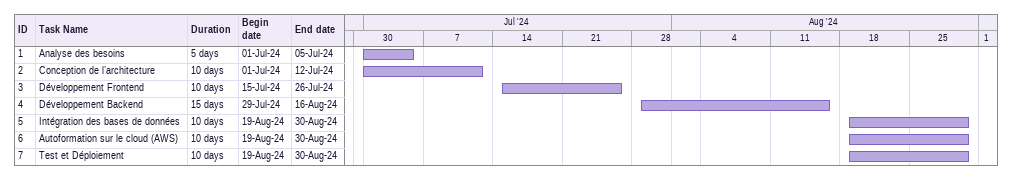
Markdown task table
| ID | Task | Duration | Start | Finish |
|---|---|---|---|---|
| 1 | Analyse des besoins | 5d | 2024-07-01 | 2024-07-05 |
| 2 | Conception de l’architecture | 10d | 2024-07-01 | 2024-07-12 |
| 3 | Développement Frontend | 10d | 2024-07-15 | 2024-07-26 |
| 4 | Développement Backend | 15d | 2024-07-29 | 2024-08-16 |
| 5 | Intégration des bases de données | 10d | 2024-08-19 | 2024-08-30 |
| 6 | Autoformation sur le cloud (AWS) | 10d | 2024-08-19 | 2024-08-30 |
| 7 | Test et Déploiement | 10d | 2024-08-19 | 2024-08-30 |
